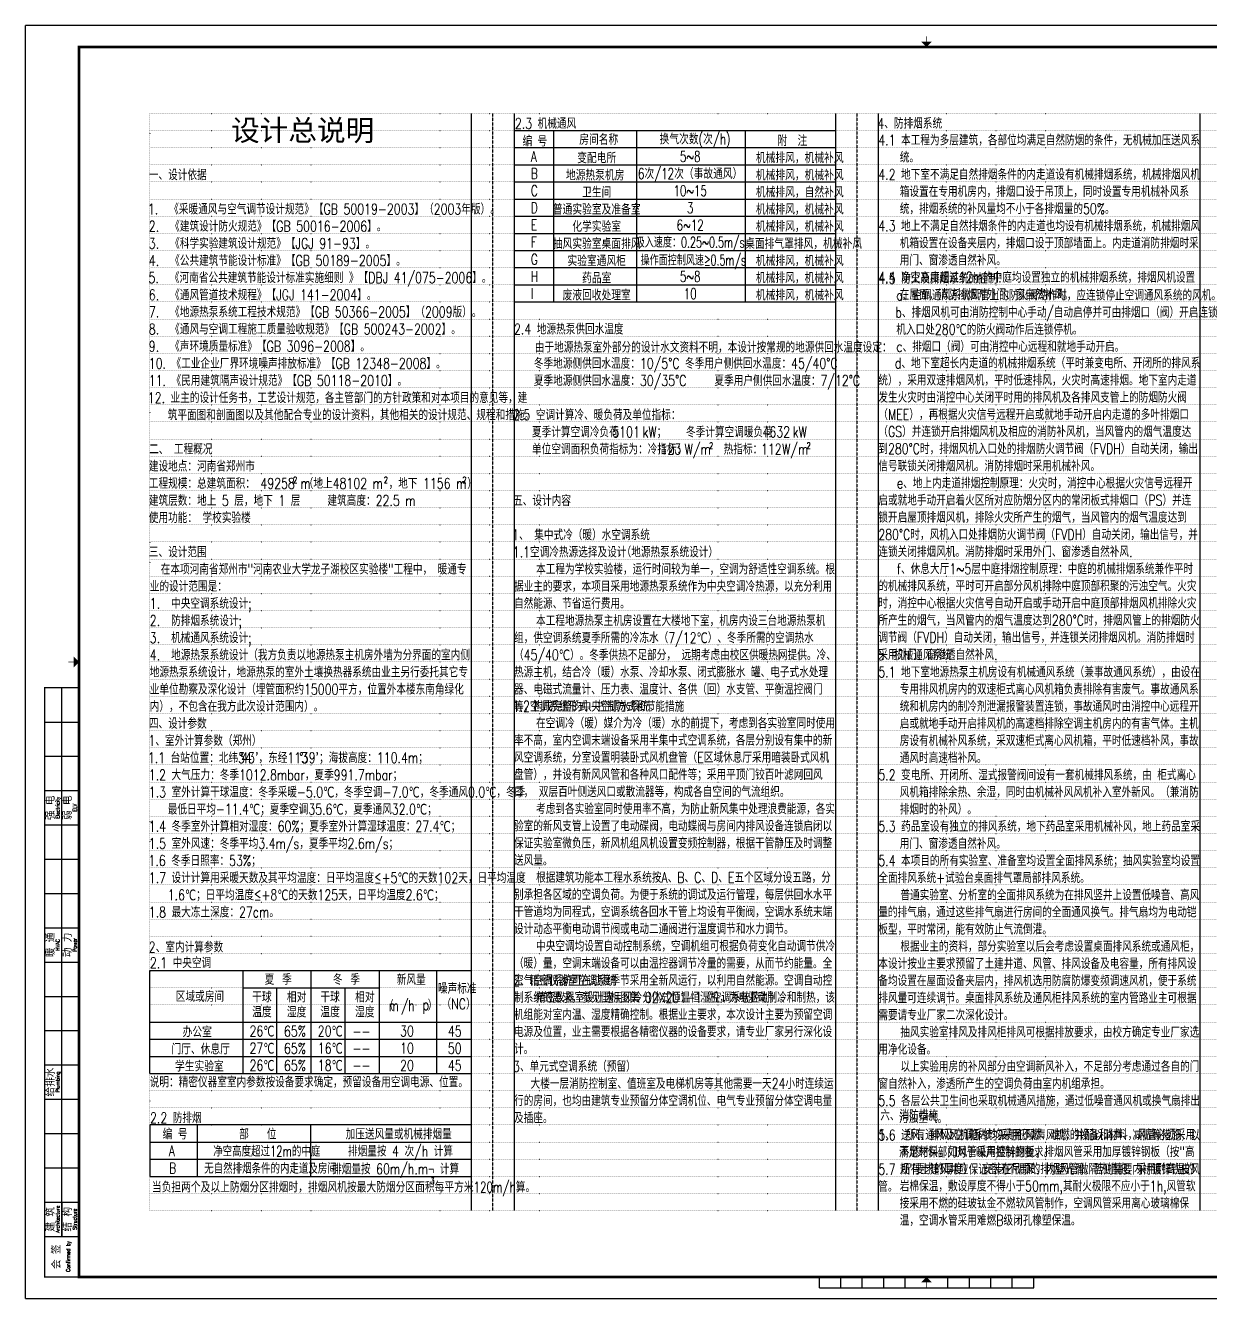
# Model space of a CAD drawing. Extents: x -345393 to -54719, y 203828 to 476815.
# Drawn here: x -345393 to -290090, y 342976 to 402376 of the extents above; entities that cross this region are included whole.
import ezdxf
from ezdxf.enums import TextEntityAlignment as Align

# ---------------------------------------------------------------- set-up
doc = ezdxf.new("R2010")
doc.units = 0
doc.header["$LTSCALE"] = 1000
doc.header["$MEASUREMENT"] = 0
doc.linetypes.add('ACAD_ISO07W100', pattern=[3, 0, -3])
doc.linetypes.add('DASHED', pattern=[0.75, 0.5, -0.25])
doc.layers.get('0').update_dxf_attribs({"color": 252, "linetype": 'CONTINUOUS'})
doc.layers.get('Defpoints').update_dxf_attribs({"color": 252, "linetype": 'CONTINUOUS'})
for name, color, linetype in [('图框', 252, 'CONTINUOUS'), ('暖通-风-标注', 160, 'CONTINUOUS'), ('暖通-风-说明', 3, 'CONTINUOUS')]:
    doc.layers.add(name, color=color, linetype=linetype)
doc.styles.add('HT', font='simhei.ttf')
doc.styles.add('K-SM1', font='romans.shx', dxfattribs={"width": 0.75, "bigfont": 'tjhztxt.shx'})
doc.styles.add('M-TEXT1', font='tj-romans1.shx', dxfattribs={"width": 0.75, "bigfont": 'tj-hztxt1.shx'})
doc.styles.add('TKZ2_tjkts.shx', font='tjromant.shx', dxfattribs={"bigfont": 'tjkts.shx'})

# ---------------------------------------------------------------- blocks, each defined once
blk = doc.blocks.new('TJAD_TK_A1')
for p, q in [((517.38, 385.45), (517.38, 641.45)), ((509.38, 625.45), (525.38, 625.45)), ((509.38, 609.45), (525.38, 609.45)), ((509.38, 593.45), (525.38, 593.45)), ((509.38, 577.45), (525.38, 577.45)), ((509.38, 561.45), (525.38, 561.45)), ((509.38, 545.45), (525.38, 545.45)), ((509.38, 529.45), (525.38, 529.45)), ((509.38, 513.45), (525.38, 513.45)), ((509.38, 497.45), (525.38, 497.45)), ((509.38, 481.45), (525.38, 481.45)), ((509.38, 465.45), (525.38, 465.45)), ((509.38, 449.45), (525.38, 449.45)), ((509.38, 433.45), (525.38, 433.45)), ((509.38, 417.45), (525.38, 417.45)), ((509.38, 401.45), (525.38, 401.45)), ((517.38, 401.45), (517.38, 385.45)), ((509.38, 385.45), (525.38, 385.45))]:
    blk.add_line(p, q)
at = {"layer": '图框'}
for p, q in [((1341.38, 950.45), (500.38, 950.45)), ((500.38, 356.45), (500.38, 950.45)), ((870.88, 361.45), (870.88, 366.45)), ((880.88, 361.45), (880.88, 366.45)), ((890.88, 361.45), (890.88, 366.45)), ((900.88, 361.45), (900.88, 366.45)), ((910.88, 361.45), (910.88, 366.45)), ((930.88, 361.45), (930.88, 366.45)), ((940.88, 361.45), (940.88, 366.45)), ((950.88, 361.45), (950.88, 366.45)), ((960.88, 361.45), (960.88, 366.45)), ((970.88, 361.45), (970.88, 366.45)), ((500.38, 356.45), (1341.38, 356.45)), ((870.88, 361.45), (970.88, 361.45))]:
    blk.add_line(p, q, dxfattribs=at)
for points, const_width in [([(920.88, 942.95), (920.88, 945.45)], 0.3), ([(522.88, 653.45), (520.38, 653.45)], 0.3), ([(525.38, 366.45), (509.38, 366.45), (509.38, 641.45), (525.38, 641.45)], 0.6), ([(920.88, 363.95), (920.88, 361.45)], 0.3)]:
    blk.add_lwpolyline(points, dxfattribs=dict(at, const_width=const_width))
at = {"layer": '图框', "const_width": 1.2}
blk.add_lwpolyline([(1331.38, 940.45), (525.38, 940.45), (525.38, 366.45), (1331.38, 366.45)], close=True, dxfattribs=at)
at = {"layer": '图框'}
for points in [[(918.38, 942.95), (923.38, 942.95), (920.88, 940.45)], [(522.88, 650.95), (522.88, 655.95), (525.38, 653.45)], [(918.38, 363.95), (923.38, 363.95), (920.88, 366.45)]]:
    blk.add_solid(points, dxfattribs=at)
at = {"style": 'TKZ2_tjkts.shx'}
for s, p in [('强 电', (512.17, 585.45)), ('弱 电', (520.17, 585.45)), ('暖 通', (512.17, 521.45)), ('动 力', (520.17, 521.45)), ('给排水', (512.17, 457.45)), ('建 筑', (512.17, 393.45)), ('结 构', (520.17, 393.45)), ('会 签', (515, 375.95))]:
    blk.add_text(s, height=3.6, rotation=90, dxfattribs=at).set_placement(p, align=Align.MIDDLE_CENTER)
at = {"style": 'TKZ2_tjkts.shx', "width": 0.8}
for s, p in [('Electricity', (515.4, 585.45)), ('ELV', (523.4, 585.45)), ('HVAC', (515.4, 521.45)), ('Power', (523.4, 521.45)), ('Plumbing', (515.4, 457.45)), ('Architecture', (515.4, 393.45)), ('Structure', (523.4, 393.45)), ('Confirmed by', (520.33, 376.06))]:
    blk.add_text(s, height=1.8, rotation=90, dxfattribs=at).set_placement(p, align=Align.MIDDLE_CENTER)

msp = doc.modelspace()

# ---------------------------------------------------------------- linework, layer by layer
at = {"layer": 'Defpoints', "linetype": 'ACAD_ISO07W100', "ltscale": 0.01}
for p, q in [((-339592.68484, 398276.49767), (-273592.68484, 398276.49767)), ((-339592.68484, 398276.49767), (-339592.68484, 347076.49767)), ((-339592.68484, 397476.49767), (-273592.68484, 397476.49767)), ((-339592.68484, 396676.49767), (-273592.68484, 396676.49767)), ((-339592.68484, 395876.49767), (-273592.68484, 395876.49767)), ((-339592.68484, 395076.49767), (-273592.68484, 395076.49767)), ((-339592.68484, 394276.49767), (-273592.68484, 394276.49767)), ((-339592.68484, 393476.49767), (-273592.68484, 393476.49767)), ((-339592.68484, 392676.49767), (-273592.68484, 392676.49767)), ((-339592.68484, 391876.49767), (-273592.68484, 391876.49767)), ((-339592.68484, 391076.49767), (-273592.68484, 391076.49767)), ((-339592.68484, 390276.49767), (-273592.68484, 390276.49767)), ((-339592.68484, 389476.49767), (-273592.68484, 389476.49767)), ((-339592.68484, 388676.49767), (-273592.68484, 388676.49767)), ((-339592.68484, 387876.49767), (-273592.68484, 387876.49767)), ((-339592.68484, 387076.49767), (-273592.68484, 387076.49767)), ((-339592.68484, 386276.49767), (-273592.68484, 386276.49767)), ((-339592.68484, 385476.49767), (-273592.68484, 385476.49767)), ((-339592.68484, 384676.49767), (-273592.68484, 384676.49767)), ((-339592.68484, 383876.49767), (-273592.68484, 383876.49767)), ((-339592.68484, 383076.49767), (-273592.68484, 383076.49767)), ((-339592.68484, 382276.49767), (-273592.68484, 382276.49767)), ((-339592.68484, 381476.49767), (-273592.68484, 381476.49767)), ((-339592.68484, 380676.49767), (-273592.68484, 380676.49767)), ((-339592.68484, 379876.49767), (-273592.68484, 379876.49767)), ((-339592.68484, 379076.49767), (-273592.68484, 379076.49767)), ((-339592.68484, 378276.49767), (-273592.68484, 378276.49767)), ((-339592.68484, 377476.49767), (-273592.68484, 377476.49767)), ((-339592.68484, 376676.49767), (-273592.68484, 376676.49767)), ((-339592.68484, 375876.49767), (-273592.68484, 375876.49767)), ((-339592.68484, 375076.49767), (-273592.68484, 375076.49767)), ((-339592.68484, 374276.49767), (-273592.68484, 374276.49767)), ((-339592.68484, 373476.49767), (-273592.68484, 373476.49767)), ((-339592.68484, 372676.49767), (-273592.68484, 372676.49767)), ((-339592.68484, 371876.49767), (-273592.68484, 371876.49767)), ((-339592.68484, 371076.49767), (-273592.68484, 371076.49767)), ((-339592.68484, 370276.49767), (-273592.68484, 370276.49767)), ((-339592.68484, 369476.49767), (-273592.68484, 369476.49767)), ((-339592.68484, 368676.49767), (-273592.68484, 368676.49767)), ((-339592.68484, 367876.49767), (-273592.68484, 367876.49767)), ((-339592.68484, 367076.49767), (-273592.68484, 367076.49767)), ((-339592.68484, 366276.49767), (-273592.68484, 366276.49767)), ((-339592.68484, 365476.49767), (-273592.68484, 365476.49767)), ((-339592.68484, 364676.49767), (-273592.68484, 364676.49767)), ((-339592.68484, 363876.49767), (-273592.68484, 363876.49767)), ((-339592.68484, 363076.49767), (-273592.68484, 363076.49767)), ((-339592.68484, 362276.49767), (-273592.68484, 362276.49767)), ((-339592.68484, 361476.49767), (-273592.68484, 361476.49767)), ((-339592.68484, 360676.49767), (-273592.68484, 360676.49767)), ((-339592.68484, 359876.49767), (-273592.68484, 359876.49767)), ((-339592.68484, 359076.49767), (-273592.68484, 359076.49767)), ((-339592.68484, 358276.49767), (-273592.68484, 358276.49767)), ((-339592.68484, 357476.49767), (-273592.68484, 357476.49767)), ((-339592.68484, 356676.49767), (-273592.68484, 356676.49767)), ((-339592.68484, 355876.49767), (-273592.68484, 355876.49767)), ((-339592.68484, 355076.49767), (-273592.68484, 355076.49767)), ((-339592.68484, 354276.49767), (-273592.68484, 354276.49767)), ((-339592.68484, 353476.49767), (-273592.68484, 353476.49767)), ((-339592.68484, 352676.49767), (-273592.68484, 352676.49767)), ((-339592.68484, 351876.49767), (-273592.68484, 351876.49767)), ((-339592.68484, 351076.49767), (-273592.68484, 351076.49767)), ((-339592.68484, 350276.49767), (-273592.68484, 350276.49767)), ((-339592.68484, 349476.49767), (-273592.68484, 349476.49767)), ((-339592.68484, 348676.49767), (-273592.68484, 348676.49767)), ((-339592.68484, 347876.49767), (-273592.68484, 347876.49767)), ((-339592.68484, 347076.49767), (-273592.68484, 347076.49767))]:
    msp.add_line(p, q, dxfattribs=at)
at = {"layer": 'Defpoints', "ltscale": 0.01}
for p, q in [((-324592.68484, 398276.49767), (-324592.68484, 347076.49767)), ((-322592.68484, 398276.49767), (-322592.68484, 347076.49767)), ((-307592.68484, 398276.49767), (-307592.68484, 347076.49767)), ((-305592.68484, 398276.49767), (-305592.68484, 347076.49767)), ((-290592.68484, 398276.49767), (-290592.68484, 347076.49767))]:
    msp.add_line(p, q, dxfattribs=at)
at = {"layer": 'Defpoints', "color": 1, "linetype": 'DASHED', "ltscale": 0.01}
for p, q in [((-323592.68484, 398276.49767), (-323592.68484, 347076.49767)), ((-306592.68484, 398276.49767), (-306592.68484, 347076.49767))]:
    msp.add_line(p, q, dxfattribs=at)
at = {"layer": '暖通-风-说明', "linetype": 'Continuous'}
for p, q in [((-322592.68484, 397476.49767), (-322592.68484, 389476.49767)), ((-322592.68484, 397476.49767), (-307592.68484, 397476.49767)), ((-320744.74351, 397476.49767), (-320744.74351, 389476.49767)), ((-316870.99472, 397476.49767), (-316870.99472, 389476.49767)), ((-311805.32253, 397476.49767), (-311805.32253, 389476.49767)), ((-307592.68484, 397476.49767), (-307592.68484, 389476.49767)), ((-322592.68484, 396676.49767), (-307592.68484, 396676.49767)), ((-322592.68484, 395876.49767), (-307592.68484, 395876.49767)), ((-322592.68484, 395076.49767), (-307592.68484, 395076.49767)), ((-322592.68484, 395076.49767), (-307592.68484, 395076.49767)), ((-322592.68484, 394276.49767), (-307592.68484, 394276.49767)), ((-322592.68484, 393476.49767), (-307592.68484, 393476.49767)), ((-322592.68484, 392676.49767), (-307592.68484, 392676.49767)), ((-322592.68484, 391876.49767), (-307592.68484, 391876.49767)), ((-322592.68484, 391076.49767), (-307592.68484, 391076.49767)), ((-322592.68484, 390276.49767), (-307592.68484, 390276.49767)), ((-322592.68484, 389476.49767), (-307592.68484, 389476.49767))]:
    msp.add_line(p, q, dxfattribs=at)
at = {"layer": '暖通-风-说明'}
for p, q in [((-339592.68484, 358276.49767), (-324592.68484, 358276.49767)), ((-339592.68484, 353476.49767), (-339592.68484, 358276.49767)), ((-335239.42149, 353476.49767), (-335239.42149, 358276.49767)), ((-332056.37984, 353476.49767), (-332056.37984, 358276.49767)), ((-328873.3382, 353476.49767), (-328873.3382, 358276.49767)), ((-326199.05531, 353476.49767), (-326199.05531, 358276.49767)), ((-324592.68484, 358276.49767), (-324592.68484, 353476.49767)), ((-335239.42149, 357476.49767), (-332056.37984, 357476.49767)), ((-333662.63336, 353476.49767), (-333662.63336, 357476.49767)), ((-332056.37984, 357476.49767), (-328873.3382, 357476.49767)), ((-330479.59171, 353476.49767), (-330479.59171, 357476.49767)), ((-339592.68484, 355876.49767), (-324592.68484, 355876.49767)), ((-339592.68484, 355076.49767), (-324592.68484, 355076.49767)), ((-339592.68484, 354276.49767), (-324592.68484, 354276.49767)), ((-339592.68484, 353476.49767), (-324592.68484, 353476.49767)), ((-324592.68484, 351076.49767), (-339592.68484, 351076.49767)), ((-339592.68484, 351076.49767), (-339592.68484, 348676.49767)), ((-337378.87711, 351076.49767), (-337378.87711, 348676.49767)), ((-332092.68484, 351076.49767), (-332092.68484, 348676.49767)), ((-324592.68484, 351076.49767), (-324592.68484, 348676.49767)), ((-339592.68484, 350276.49767), (-324592.68484, 350276.49767)), ((-339592.68484, 349476.49767), (-324592.68484, 349476.49767)), ((-339592.68484, 348676.49767), (-324592.68484, 348676.49767))]:
    msp.add_line(p, q, dxfattribs=at)

# ---------------------------------------------------------------- block references
at = {"layer": '图框', "xscale": 100, "yscale": 100, "zscale": 100}
msp.add_blockref('TJAD_TK_A1', (-395430.60052, 307331.57687), dxfattribs=at)

# ---------------------------------------------------------------- texts
at = {"layer": '暖通-风-标注', "color": 2, "style": 'K-SM1', "width": 0.75}
msp.add_text('由于地源热泵室外部分的设计水文资料不明，本设计按常规的地源供回水温度设定：', height=500, dxfattribs=at).set_placement((-321623.33015, 387113.81194))
at = {"layer": '暖通-风-说明', "style": 'HT'}
msp.add_text('设计总说明', height=980, dxfattribs=at).set_placement((-335798.51518, 396995.3934))
at = {"layer": '暖通-风-说明'}
for s, style, width, p in [('2.3 机械通风', 'M-TEXT1', 0.75, (-322551.09728, 397555.77702)), ('4、防排烟系统', 'K-SM1', 0.75, (-305635.95407, 397558.7487)), ('一、设计依据', 'M-TEXT1', 0.75, (-339635.95407, 395157.86748)), ('1.  《采暖通风与空气调节设计规范》【GB 50019-2003】（2003年版）。', 'M-TEXT1', 0.75, (-339679.2233, 393557.86748)), ('2.  《建筑设计防火规范》【GB 50016-2006】。', 'M-TEXT1', 0.75, (-339635.95407, 392757.86748)), ('4.  《公共建筑节能设计标准》【GB 50189-2005】。', 'M-TEXT1', 0.75, (-339635.95407, 391157.86748)), ('6.  《通风管道技术规程》【JGJ 141-2004】。', 'M-TEXT1', 0.75, (-339635.95407, 389557.86748)), ('7.  《地源热泵系统工程技术规范》【GB 50366-2005】（2009版）。', 'M-TEXT1', 0.75, (-339635.95407, 388757.86748)), ('8.  《通风与空调工程施工质量验收规范》【GB 500243-2002】。', 'M-TEXT1', 0.75, (-339635.95407, 387957.86748)), ('2.4 地源热泵供回水温度', 'M-TEXT1', 0.75, (-322592.68484, 387958.7487)), ('   冬季地源侧供回水温度：10/5°C 冬季用户侧供回水温度：45/40°C', 'M-TEXT1', 0.75, (-322506.14638, 386358.7487)), ('   夏季地源侧供回水温度：30/35°C    夏季用户侧供回水温度：7/12°C', 'M-TEXT1', 0.75, (-322506.14638, 385558.7487)), ('12. 业主的设计任务书，工艺设计规范，各主管部门的方针政策和对本项目的意见等，建', 'M-TEXT1', 0.75, (-339681.6556, 384757.86748)), ('   筑平面图和剖面图以及其他配合专业的设计资料，其他相关的设计规范、规程和措施。', 'M-TEXT1', 0.75, (-339592.68484, 383957.86748)), ('2.5 空调计算冷、暖负荷及单位指标：', 'M-TEXT1', 0.75, (-322635.95407, 383958.7487)), ('   夏季计算空调冷负荷 ', 'M-TEXT1', 0.75, (-322592.68484, 383158.7487)), (' kW；   冬季计算空调暖负荷 ', 'M-TEXT1', 0.75, (-316852.30023, 383158.7487)), (' kW', 'M-TEXT1', 0.75, (-309842.68484, 383158.7487)), ('二、 工程概况', 'M-TEXT1', 0.75, (-339621.531, 382358.7487)), ('   单位空调面积负荷指标为：冷指标： ', 'M-TEXT1', 0.75, (-322592.68484, 382358.7487)), (' W/m', 'M-TEXT1', 0.75, (-314890.76177, 382358.7487)), ('²', 'M-TEXT1', 0.75, (-313491.7233, 382358.7487)), ('  热指标： ', 'M-TEXT1', 0.75, (-313324.12554, 382358.7487)), (' W/m', 'M-TEXT1', 0.75, (-310338.54862, 382358.7487)), ('²', 'M-TEXT1', 0.75, (-308939.51015, 382358.7487)), ('建设地点：河南省郑州市', 'M-TEXT1', 0.75, (-339635.95407, 381558.7487)), ('工程规模：总建筑面积： 49258 m', 'M-TEXT1', 0.75, (-339635.95407, 380758.7487)), ('²', 'M-TEXT1', 0.75, (-332900.37715, 380758.7487)), ('（地上48102 m', 'M-TEXT1', 0.75, (-332407.22073, 380758.7487)), ('²', 'M-TEXT1', 0.75, (-328671.6438, 380758.7487)), ('，地下 1156 m', 'M-TEXT1', 0.75, (-328446.6438, 380758.7487)), ('²', 'M-TEXT1', 0.75, (-324999.52842, 380758.7487)), ('）', 'M-TEXT1', 0.75, (-324774.52842, 380758.7487)), ('建筑层数：地上 5 层，地下 1 层    建筑高度：22.5 m', 'M-TEXT1', 0.75, (-339635.95407, 379958.7487)), ('五、设计内容', 'K-SM1', 0.75, (-322635.95407, 379958.7487)), ('使用功能： 学校实验楼', 'M-TEXT1', 0.75, (-339635.95407, 379158.7487)), ('1、 集中式冷（暖）水空调系统', 'K-SM1', 0.75, (-322679.2233, 378358.7487)), ('三、设计范围', 'M-TEXT1', 0.75, (-339635.95407, 377557.86748)), ('1.1空调冷热源选择及设计', 'K-SM1', 0.75, (-322650.37715, 377558.7487)), ('（地源热泵系统设计）', 'K-SM1', 0.75, (-317573.45407, 377558.7487)), ('5、机械通风系统', 'K-SM1', 0.75, (-305635.95407, 372758.7487)), ('1.2空调系统形式、控制方式和节能措施', 'K-SM1', 0.75, (-322650.37715, 370358.7487)), ('四、设计参数', 'M-TEXT1', 0.75, (-339635.95407, 369558.7487)), ('1、室外计算参数（郑州）', 'M-TEXT1', 0.75, (-339650.37715, 368758.7487)), ('1.1 台站位置：北纬34', 'M-TEXT1', 0.75, (-339679.2233, 367958.7487)), ('°', 'M-TEXT1', 0.75, (-335438.83869, 367958.7487)), ("43'，东经113", 'M-TEXT1', 0.75, (-335323.45407, 367958.7487)), ('°', 'M-TEXT1', 0.75, (-332611.91561, 367958.7487)), ("39'；海拔高度：110.4m；", 'M-TEXT1', 0.75, (-332496.531, 367958.7487)), ('1.2 大气压力：冬季1012.8mbar，夏季991.7mbar；', 'M-TEXT1', 0.75, (-339635.95407, 367158.7487)), ('1.3 室外计算干球温度：冬季采暖-5.0℃，冬季空调-7.0℃，冬季通风0.0℃，冬季', 'M-TEXT1', 0.75, (-339635.95407, 366358.7487)), ('   最低日平均-11.4℃；夏季空调35.6℃，夏季通风32.0℃；', 'M-TEXT1', 0.75, (-339592.68484, 365558.7487)), ('1.4 冬季室外计算相对湿度：60%；夏季室外计算湿球温度：27.4℃；', 'M-TEXT1', 0.75, (-339635.95407, 364758.7487)), ('1.5 室外风速：冬季平均3.4m/s，夏季平均2.6m/s；', 'M-TEXT1', 0.75, (-339635.95407, 363958.7487)), ('1.6 冬季日照率：53%；', 'M-TEXT1', 0.75, (-339650.37715, 363158.7487)), ('1.7 设计计算用采暖天数及其平均温度：日平均温度≤+5℃的天数102天，日平均温度', 'M-TEXT1', 0.75, (-339635.95407, 362358.7487)), ('   1.6℃；日平均温度≤+8℃的天数125天，日平均温度2.6℃；', 'M-TEXT1', 0.75, (-339592.68484, 361558.7487)), ('1.8 最大冻土深度：27cm。', 'M-TEXT1', 0.75, (-339635.95407, 360758.7487)), ('2.1 中央空调', 'M-TEXT1', 0.75, (-339584.87268, 358390.63)), ('2、精密仪器室空调系统', 'K-SM1', 0.75, (-322635.95407, 357558.7487)), ('3、单元式空调系统（预留）', 'K-SM1', 0.75, (-322635.95407, 353558.7487)), ('2.2 防排烟', 'M-TEXT1', 0.75, (-339581.46749, 351158.60144)), ('当负担两个及以上防烟分区排烟时，排烟风机按最大防烟分区面积每平方米120m/h算。', 'K-SM1', 0.7, (-339493.1025, 347926.94192))]:
    msp.add_text(s, height=500, dxfattribs=dict(at, style=style, width=width)).set_placement(p)
at = {"layer": '暖通-风-说明', "linetype": 'Continuous'}
for s, height, style, width, p in [('换气次数(次/h)', 500, 'K-SM1', 0.7, (-315800.75177, 396829.4677)), ('编 号', 500, 'K-SM1', 0.7, (-322194.6656, 396729.4677)), ('房间名称', 500, 'K-SM1', 0.7, (-319550.66864, 396805.4677)), ('附  注', 500, 'K-SM1', 0.7, (-310296.48701, 396749.06195)), ('A', 500, 'K-SM1', 0.7, (-321801.0422, 396017.72321)), ('机械排风，机械补风', 500, 'K-SM1', 0.7, (-311307.61934, 395950.08875)), ('B', 500, 'K-SM1', 0.7, (-321801.0422, 395217.72321)), ('机械排风，机械补风', 500, 'K-SM1', 0.7, (-311307.61934, 395150.08875)), ('C', 500, 'K-SM1', 0.7, (-321801.0422, 394417.72321)), ('机械排风，自然补风', 500, 'K-SM1', 0.7, (-311307.61934, 394350.08875)), ('D', 500, 'K-SM1', 0.7, (-321801.0422, 393617.72321)), ('机械排风，机械补风', 500, 'K-SM1', 0.7, (-311307.61934, 393550.08875)), ('E', 500, 'K-SM1', 0.7, (-321801.0422, 392817.72321)), ('机械排风，机械补风', 500, 'K-SM1', 0.7, (-311307.61934, 392750.08875)), ('F', 500, 'K-SM1', 0.7, (-321801.0422, 392017.72321)), ('桌面排气罩排风，机械补风', 500, 'K-SM1', 0.7, (-311810.74812, 391950.08875)), ('G', 500, 'K-SM1', 0.7, (-321801.0422, 391217.72321)), ('操作面控制风速≥0.5m/s', 500, 'K-SM1', 0.65, (-316686.66636, 391177.97177)), ('机械排风，机械补风', 500, 'K-SM1', 0.7, (-311307.61934, 391150.08875)), ('H', 500, 'K-SM1', 0.7, (-321801.0422, 390417.72321)), ('机械排风，机械补风', 500, 'K-SM1', 0.7, (-311307.61934, 390350.08875)), ('4.5 防火及排烟系统的控制：', 500, 'K-SM1', 0.75, (-305592.68484, 390326.49767)), ('I', 500, 'K-SM1', 0.7, (-321801.0422, 389617.72321)), ('机械排风，机械补风', 500, 'K-SM1', 0.7, (-311307.61934, 389550.08875)), ('   a、空调通风系统风管上的防火阀动作时，应连锁停止空调通风系统的风机。', 500, 'K-SM1', 0.75, (-305592.68484, 389543.16433)), ('   b、排烟风机可由消防控制中心手动/自动启停并可由排烟口（阀）开启连锁启动。排烟风', 500, 'K-SM1', 0.72, (-305592.68484, 388743.16433)), ('   机入口处280℃的防火阀动作后连锁停机。', 500, 'K-SM1', 0.75, (-305592.68484, 387943.16433)), ('   c、排烟口（阀）可由消控中心远程和就地手动开启。', 500, 'K-SM1', 0.75, (-305592.68484, 387143.16433)), ('2、室内计算参数', 500, 'M-TEXT1', 0.75, (-339636.88162, 359125.61981)), ('夏', 500, 'M-TEXT1', 0.75, (-334228.16025, 357617.08887)), ('季', 500, 'M-TEXT1', 0.75, (-333416.68609, 357617.08887)), ('冬', 500, 'M-TEXT1', 0.75, (-331045.1186, 357617.08887)), ('季', 500, 'M-TEXT1', 0.75, (-330233.64445, 357617.08887)), ('新风量', 500, 'M-TEXT1', 0.75, (-328066.90866, 357607.45241)), ('噪声标准', 500, 'M-TEXT1', 0.75, (-326143.68925, 357195.43949)), ('区域或房间', 500, 'M-TEXT1', 0.75, (-338376.26892, 356818.97304)), ('干球', 500, 'M-TEXT1', 0.7, (-334814.81725, 356794.95341)), ('相对', 500, 'M-TEXT1', 0.7, (-333193.29955, 356792.10278)), ('干球', 500, 'M-TEXT1', 0.7, (-331631.77561, 356794.95341)), ('相对', 500, 'M-TEXT1', 0.7, (-330010.25791, 356792.10278)), ('（NC）', 500, 'M-TEXT1', 0.75, (-325975.12247, 356470.48158)), ('温度', 500, 'M-TEXT1', 0.7, (-334814.81725, 356096.95341)), ('湿度', 500, 'M-TEXT1', 0.7, (-333193.29955, 356094.10278)), ('温度', 500, 'M-TEXT1', 0.7, (-331631.77561, 356096.95341)), ('湿度', 500, 'M-TEXT1', 0.7, (-330010.25791, 356094.10278)), ('（', 500, 'M-TEXT1', 0.75, (-328661.49272, 356390.7892)), ('m%%173', 500, 'M-TEXT1', 0.75, (-328442.28565, 356390.7892)), ('/', 500, 'M-TEXT1', 0.75, (-327867.08395, 356390.7892)), ('h', 500, 'M-TEXT1', 0.75, (-327534.3022, 356390.7892)), ('·', 500, 'M-TEXT1', 0.75, (-327216.36133, 356470.8058)), ('p', 500, 'M-TEXT1', 0.75, (-326859.5277, 356433.52404)), ('）', 500, 'M-TEXT1', 0.75, (-326620.10239, 356410.7892)), ('办公室', 500, 'M-TEXT1', 0.7, (-338057.88491, 355166.22527)), ('26℃', 500, 'M-TEXT1', 0.75, (-334934.4097, 355206.62261)), ('65%', 500, 'M-TEXT1', 0.75, (-333330.15949, 355197.31769)), ('20℃', 500, 'M-TEXT1', 0.75, (-331751.36806, 355206.62261)), ('--', 500, 'M-TEXT1', 0.75, (-330129.40106, 355197.31769)), ('30', 500, 'M-TEXT1', 0.75, (-327910.7528, 355203.67732)), ('45', 500, 'M-TEXT1', 0.75, (-325678.37935, 355200.13707)), ('门厅、休息厅', 500, 'M-TEXT1', 0.7, (-338580.72926, 354366.22527)), ('27℃', 500, 'M-TEXT1', 0.75, (-334934.4097, 354406.62261)), ('65%', 500, 'M-TEXT1', 0.75, (-333330.15949, 354397.31769)), ('16℃', 500, 'M-TEXT1', 0.75, (-331751.36806, 354406.62261)), ('10', 500, 'M-TEXT1', 0.75, (-327910.7528, 354403.67732)), ('50', 500, 'M-TEXT1', 0.75, (-325678.37935, 354400.13707)), ('学生实验室', 500, 'M-TEXT1', 0.7, (-338415.09042, 353566.22527)), ('26℃', 500, 'M-TEXT1', 0.75, (-334934.4097, 353606.62261)), ('65%', 500, 'M-TEXT1', 0.75, (-333330.15949, 353597.31769)), ('18℃', 500, 'M-TEXT1', 0.75, (-331751.36806, 353606.62261)), ('--', 500, 'M-TEXT1', 0.75, (-330129.40106, 354397.31769)), ('20', 500, 'M-TEXT1', 0.75, (-327910.7528, 353603.67732)), ('45', 500, 'M-TEXT1', 0.75, (-325678.37935, 353600.13707)), ('--', 500, 'M-TEXT1', 0.75, (-330129.40106, 353597.31769)), ('六、消防措施', 500, 'K-SM1', 0.75, (-305500.96066, 351276.49767)), ('编 号', 500, 'M-TEXT1', 0.75, (-338991.11825, 350399.4677)), ('部   位', 500, 'M-TEXT1', 0.75, (-335418.60203, 350399.4677)), ('加压送风量或机械排烟量', 500, 'M-TEXT1', 0.75, (-330448.70877, 350399.4677)), ('A', 500, 'M-TEXT1', 0.75, (-338706.72112, 349617.72321)), ('净空高度超过12m的中庭', 500, 'M-TEXT1', 0.68, (-336630.54027, 349599.60507)), ('排烟量按 4 次/h 计算', 500, 'M-TEXT1', 0.75, (-330341.83406, 349604.36628)), ('B', 500, 'M-TEXT1', 0.75, (-338689.53283, 348809.10828)), ('无自然排烟条件的内走道及房间', 500, 'M-TEXT1', 0.68, (-337052.00315, 348799.60507)), ('排烟量按 60m%%173/h.m%%172 计算', 500, 'M-TEXT1', 0.75, (-331086.33667, 348772.81804)), ('3', 300, 'K-SM1', 0.75, (-326497.15596, 348315.2183))]:
    msp.add_text(s, height=height, dxfattribs=dict(at, style=style, width=width)).set_placement(p)
at = {"layer": '暖通-风-说明', "linetype": 'Continuous', "style": 'K-SM1'}
for s, width, p in [('变配电所', 0.7, (-318735.16158, 395946.36887)), ('5~8', 0.7, (-314372.14076, 396011.41358)), ('地源热泵机房', 0.7, (-318808.01446, 395146.36887)), ('6次/12次（事故通风）', 0.7, (-314372.14076, 395211.41358)), ('卫生间', 0.7, (-318735.16158, 394346.36887)), ('10~15', 0.7, (-314372.14076, 394411.41358)), ('普通实验室及准备室', 0.7, (-318735.16158, 393546.36887)), ('3', 0.7, (-314372.14076, 393611.41358)), ('化学实验室', 0.7, (-318735.16158, 392746.36887)), ('6~12', 0.7, (-314372.14076, 392811.41358)), ('抽风实验室桌面排风', 0.7, (-318735.16158, 391946.36887)), ('吸入速度：0.25~0.5m/s', 0.65, (-314372.14076, 392011.41358)), ('实验室通风柜', 0.7, (-318735.16158, 391146.36887)), ('药品室', 0.7, (-318735.16158, 390346.36887)), ('5~8', 0.7, (-314372.14076, 390411.41358)), ('废液回收处理室', 0.7, (-318735.16158, 389546.36887)), ('10', 0.7, (-314372.14076, 389611.41358))]:
    msp.add_text(s, height=500, dxfattribs=dict(at, width=width)).set_placement(p, align=Align.CENTER)
at = {"layer": '暖通-风-说明', "color": 2, "style": 'M-TEXT1', "width": 0.75}
for s, p in [('3.  《科学实验建筑设计规范》【JGJ 91-93】。', (-339635.95407, 391957.86748)), ('5.  《河南省公共建筑节能设计标准实施细则 》【DBJ 41/075-2006】。', (-339650.37715, 390357.86748)), ('9.  《声环境质量标准》【GB 3096-2008】。', (-339635.95407, 387157.86748)), ('10. 《工业企业厂界环境噪声排放标准》【GB 12348-2008】。', (-339635.95407, 386357.86748)), ('11. 《民用建筑隔声设计规范》【GB 50118-2010】。', (-339635.95407, 385557.86748)), ('5101', (-318006.14638, 383158.7487)), ('4632', (-310996.531, 383158.7487)), ('123', (-315756.14638, 382358.7487)), ('112', (-311066.49766, 382358.7487))]:
    msp.add_text(s, height=500, dxfattribs=at).set_placement(p)
at = {"layer": '暖通-风-说明', "linetype": 'Continuous', "style": 'K-SM1', "width": 0.75}
msp.add_text('说明：精密仪器室室内参数按设备要求确定，预留设备用空调电源、位置。', height=500, dxfattribs=at).set_placement((-339592.68484, 353076.49767), align=Align.MIDDLE_LEFT)
at = {"layer": '暖通-风-说明', "char_height": 500, "width": 15000, "attachment_point": 1, "line_spacing_factor": 0.96}
for s, insert, style in [('\\pi-1000,l1000;4.1 本工程为多层建筑，各部位均满足自然防烟的条件，无机械加压送风系统。 \\P4.2 地下室不满足自然排烟条件的内走道设有机械排烟系统，机械排烟风机箱设置在专用机房内，排烟口设于吊顶上，同时设置专用机械补风系统，排烟系统的补风量均不小于各排烟量的50%。\\P4.3 地上不满足自然排烟条件的内走道也均设有机械排烟系统，机械排烟风机箱设置在设备夹层内，排烟口设于顶部墙面上。内走道消防排烟时采用门、窗渗透自然补风。\\P4.4 净空高度超过12m的中庭均设置独立的机械排烟系统，排烟风机设置在屋面，消防排烟时外门、窗自然补风。 ', (-305592.68484, 397276.49767), 'K-SM1'), ('\\pt697.101;   d、地下室超长内走道的机械排烟系统（平时兼变电所、开闭所的排风系统），采用双速排烟风机，平时低速排风，火灾时高速排烟。地下室内走道发生火灾时由消控中心关闭平时用的排风机及各排风支管上的防烟防火阀（MEE），再根据火灾信号远程开启或就地手动开启内走道的多叶排烟口（GS）并连锁开启排烟风机及相应的消防补风机，当风管内的烟气温度达到280%%DC时，排烟风机入口处的排烟防火调节阀（FVDH）自动关闭，输出信号联锁关闭排烟风机。消防排烟时采用机械补风。\\P\\pi868.056,t9440.28;e、地上内走道排烟控制原理：火灾时，消控中心根据火灾信号远程开启或就地手动开启着火区所对应防烟分区内的常闭板式排烟口（PS）并连锁开启屋顶排烟风机，排除火灾所产生的烟气，当风管内的烟气温度达到280%%DC时，风机入口处排烟防火调节阀（FVDH）自动关闭，输出信号，并连锁关闭排烟风机。消防排烟时采用外门、窗渗透自然补风.\\Pf、休息大厅1~5层中庭排烟控制原理：中庭的机械排烟系统兼作平时的机械排风系统，平时可开启部分风机排除中庭顶部积聚的污浊空气。火灾时，消控中心根据火灾信号自动开启或手动开启中庭顶部排烟风机排除火灾所产生的烟气，当风管内的烟气温度达到280%%DC时，排烟风管上的排烟防火调节阀（FVDH）自动关闭，输出信号，并连锁关闭排烟风机。消防排烟时采用外门、窗渗透自然补风.', (-305592.68484, 386875.68563), 'K-SM1'), ('  在本项河南省郑州市"河南农业大学龙子湖校区实验楼"工程中， 暖通专业的设计范围是：\\P1.  中央空调系统设计;\\P2.  防排烟系统设计;\\P3.  机械通风系统设计;\\P4.  地源热泵系统设计（我方负责以地源热泵主机房外墙为分界面的室内侧地源热泵系统设计，地源热泵的室外土壤换热器系统由业主另行委托其它专业单位勘察及深化设计（埋管面积约15000平方，位置外本楼东南角绿化内），不包含在我方此次设计范围内）。', (-339592.68484, 377257.86748), 'M-TEXT1'), ('    本工程为学校实验楼，运行时间较为单一，空调为舒适性空调系统。根据业主的要求，本项目采用地源热泵系统作为中央空调冷热源，以充分利用自然能源、节省运行费用。\\P    本工程地源热泵主机房设置在大楼地下室，机房内设三台地源热泵机组，供空调系统夏季所需的冷冻水（7/12℃）、冬季所需的空调热水（45/40℃）。冬季供热不足部分， 远期考虑由校区供暖热网提供。冷、热源主机，结合冷（暖）水泵、冷却水泵、闭式膨胀水 罐、电子式水处理器、电磁式流量计、压力表、温度计、各供（回）水支管、平衡温控阀门等，构成完整的中央空调水系统。', (-322592.68484, 377258.7487), 'K-SM1'), ('\\pi-1000,l1000;5.1 地下室地源热泵主机房设有机械通风系统（兼事故通风系统），由设在专用排风机房内的双速柜式离心风机箱负责排除有害废气。事故通风系统和机房内的制冷剂泄漏报警装置连锁，事故通风时由消控中心远程开启或就地手动开启排风机的高速档排除空调主机房内的有害气体。主机房设有机械补风系统，采双速柜式离心风机箱，平时低速档补风，事故通风时高速档补风。\\P5.2 变电所、开闭所、湿式报警阀间设有一套机械排风系统，由 柜式离心风机箱排除余热、余湿，同时由机械补风风机补入室外新风。（兼消防排烟时的补风）。\\P5.3 药品室设有独立的排风系统，地下药品室采用机械补风，地上药品室采用门、窗渗透自然补风。\\P\\pi0,l0;5.4 本项目的所有实验室、准备室均设置全面排风系统；抽风实验室均设置全面排风系统+试验台桌面排气罩局部排风系统。 \\P    普通实验室、分析室的全面排风系统为在排风竖井上设置低噪音、高风量的排气扇，通过这些排气扇进行房间的全面通风换气。排气扇均为电动铠板型，平时常闭，能有效防止气流倒灌。\\P    根据业主的资料，部分实验室以后会考虑设置桌面排风系统或通风柜，本设计按业主要求预留了土建井道、风管、排风设备及电容量，所有排风设备均设置在屋面设备夹层内，排风机选用防腐防爆变频调速风机，便于系统排风量可连续调节。桌面排风系统及通风柜排风系统的室内管路业主可根据需要请专业厂家二次深化设计。\\P    抽风实验室排风及排风柜排风可根据排放要求，由校方确定专业厂家选用净化设备。\\P    以上实验用房的补风部分由空调新风补入，不足部分考虑通过各自的门窗自然补入，渗透所产生的空调负荷由室内机组承担。\\P\\pi-962.963,l962.963;5.5 各层公共卫生间也采取机械通风措施，通过低噪音通风机或换气扇排出污浊空气。\\P5.6 送风、排风风机箱内均采用低噪声风机，并配以消声、减振等措施，以满足环保部门对于噪声控制的要求。\\P\\pi0,l0;5.7 所有土建风井应保证密闭不漏风，内壁光滑，否则需要内衬镀锌铁皮风管。', (-305592.68484, 372458.7487), 'K-SM1'), ('    在空调冷（暖）媒介为冷（暖）水的前提下，考虑到各实验室同时使用率不高，室内空调末端设备采用半集中式空调系统，各层分别设有集中的新风空调系统，分室设置明装卧式风机盘管（E区域休息厅采用暗装卧式风机盘管），并设有新风风管和各种风口配件等；采用平顶门铰百叶滤网回风口， 双层百叶侧送风口或散流器等，构成各自空间的气流组织。 \\P    考虑到各实验室同时使用率不高，为防止新风集中处理浪费能源，各实验室的新风支管上设置了电动碟阀，电动蝶阀与房间内排风设备连锁启闭以保证实验室微负压，新风机组风机设置变频控制器，根据干管静压及时调整送风量。\\P    根据建筑功能本工程水系统按A、B、C、D、E五个区域分设五路，分别承担各区域的空调负荷。为便于系统的调试及运行管理，每层供回水水平干管道均为同程式，空调系统各回水干管上均设有平衡阀，空调水系统末端设计动态平衡电动调节阀或电动二通阀进行温度调节和水力调节。\\P    中央空调均设置自动控制系统，空调机组可根据负荷变化自动调节供冷（暖）量，空调末端设备可以由温控器调节冷量的需要，从而节约能量。全空气空调系统可在过渡季节采用全新风运行，以利用自然能源。空调自动控制系统的要求，参见国标图集 02X201-1《空调系统控制》。', (-322592.68484, 370075.68563), 'K-SM1'), ('    精密仪器室设计选用风冷分体式恒温恒湿机，为电驱动制冷和制热，该机组能对室内温、湿度精确控制。根据业主要求，本次设计主要为预留空调电源及位置，业主需要根据各精密仪器的设备要求，请专业厂家另行深化设计。', (-322592.68484, 357275.68563), 'K-SM1'), ('   大楼一层消防控制室、值班室及电梯机房等其他需要一天24小时连续运行的房间，也均由建筑专业预留分体空调机位、电气专业预留分体空调电量及插座。', (-322592.68484, 353258.7487), 'K-SM1')]:
    msp.add_mtext(s, dxfattribs=dict(at, insert=insert, style=style))
at = {"layer": '暖通-风-说明', "linetype": 'Continuous', "insert": (-305592.68484, 350876.49767), "char_height": 500, "width": 15000, "attachment_point": 1, "line_spacing_factor": 0.96, "style": 'K-SM1'}
msp.add_mtext('\\pi-1000,l1000;1、  所有通风及空调系统均采用不燃、难燃的设备和材料，风管必须采用不燃材料，如风管采用镀锌钢板，排烟风管采用加厚镀锌钢板（按"高规"要求的厚度），安装在吊顶的排烟风管做隔热措施，采用耐高温的岩棉保温，敷设厚度不得小于50mm,其耐火极限不应小于1h,风管软接采用不燃的硅玻钛金不燃软风管制作，空调风管采用离心玻璃棉保温，空调水管采用难燃B级闭孔橡塑保温。', dxfattribs=at)

doc.saveas('drawing.dxf')
